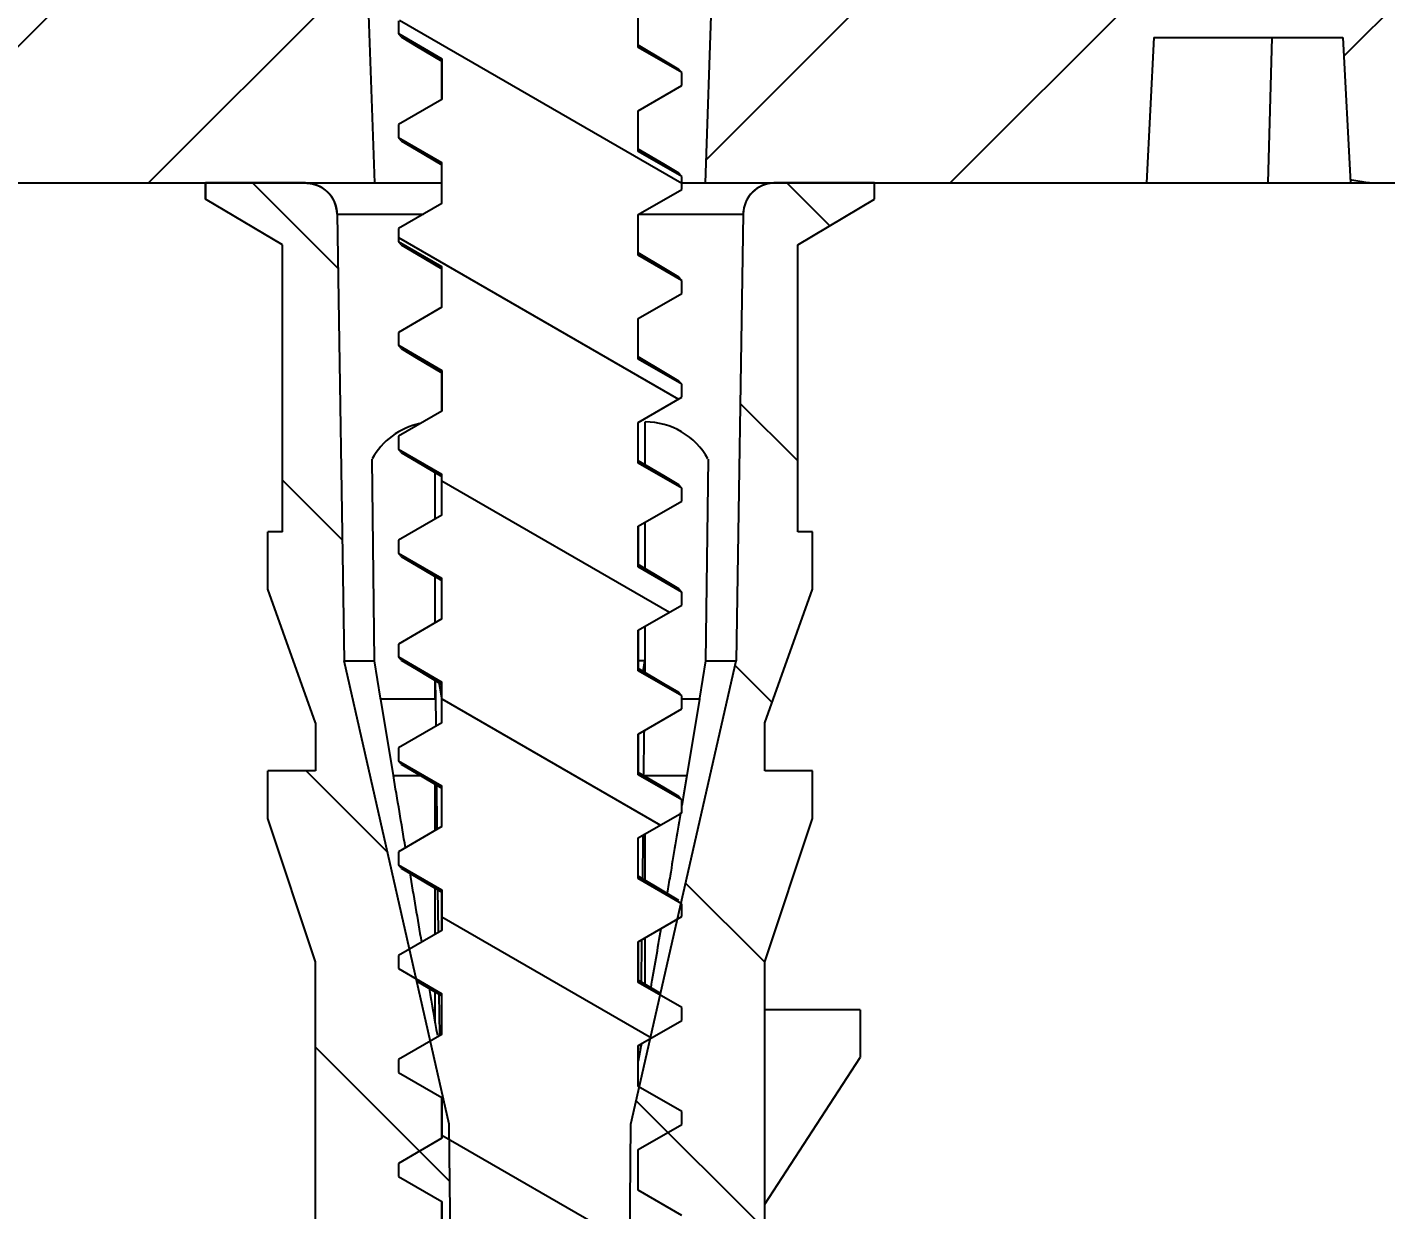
# Model space of a CAD drawing. Header units: millimetres. Extents: x 1603 to 1978, y -231 to 30.
# Drawn here: x 1822.78 to 1837.16, y -129.62 to -117.1 of the extents above; entities that cross this region are included whole.
import ezdxf

# ---------------------------------------------------------------- set-up
doc = ezdxf.new("R2010")
doc.units = ezdxf.units.MM
doc.layers.add('dim', color=3, linetype='Continuous', lineweight=9)
doc.styles.add('ROMAND', font='romand.shx', dxfattribs={"width": 0.8, "bigfont": 'gbcbig.shx'})
doc.dimstyles.new('YanXiu', dxfattribs={"dimtxt": 2.5, "dimasz": 2.2, "dimexe": 1, "dimexo": 0, "dimgap": 0.66, "dimtad": 0, "dimzin": 1, "dimdsep": 46, "dimtxsty": 'ROMAND', "dimblk": 'CLOSEDBLANK', "dimcen": 0, "dimclrd": 3, "dimclre": 3, "dimclrt": 7, "dimazin": 0, "dimtfac": 1, "dimtofl": 0, "dimtmove": 0, "dimatfit": 3, "dimldrblk": 'CLOSEDBLANK', "dimfxl": 1, "dimlwd": 5, "dimlwe": 5, "dimarcsym": 0})

# ---------------------------------------------------------------- blocks, each defined once
blk = doc.blocks.new('_ClosedBlank')
at = {"color": 0, "linetype": 'ByBlock', "lineweight": -2}
for p, q in [((-1, 0.1667), (0, 0)), ((-1, 0.1667), (-1, -0.1667)), ((0, 0), (-1, -0.1667))]:
    blk.add_line(p, q, dxfattribs=at)
blk = doc.blocks.new('*D139')
at = {"layer": 'Defpoints', "color": 0}
for p in [(1817.359, -118.745), (1822.368, -118.745), (1826.894, -144.905)]:
    blk.add_point(p, dxfattribs=at)
at = {"layer": 'dim', "color": 3, "lineweight": 5}
for p, q in [((1822.368, -118.745), (1816.759, -118.745)), ((1817.359, -121.145), (1817.359, -129.283)), ((1817.359, -142.505), (1817.359, -134.368)), ((1826.894, -144.905), (1816.759, -144.905))]:
    blk.add_line(p, q, dxfattribs=at)
at = {"layer": 'dim', "color": 3, "lineweight": 5, "xscale": 2.4, "yscale": 2.4, "zscale": 2.4}
for p, rotation in [((1817.359, -118.745), 90), ((1817.359, -144.905), 270)]:
    blk.add_blockref('_ClosedBlank', p, dxfattribs=dict(at, rotation=rotation))
at = {"layer": 'dim', "color": 7, "insert": (1817.359, -131.825), "char_height": 3, "attachment_point": 5, "rotation": 90, "style": 'ROMAND'}
blk.add_mtext('27', dxfattribs=at)

msp = doc.modelspace()

# ---------------------------------------------------------------- hatches: boundary and pattern name
at = {"linetype": 'Continuous'}
h = msp.add_hatch(dxfattribs=at)
h.set_pattern_fill('DEFAULT__7', color=5, scale=2, angle=45, style=0, pattern_type=0)
h.set_pattern_definition([(45, (1606.8242, -200.2206), (-1.414214, 1.414214), [])])
edge = h.paths.add_edge_path()
edge.add_line((1821.933, -113.745), (1823.209, -113.745))
edge.add_line((1823.209, -113.745), (1823.276, -115.645))
edge.add_line((1823.276, -115.645), (1826.351, -115.645))
edge.add_line((1826.459, -118.745), (1826.351, -115.645))
edge.add_line((1822.368, -118.745), (1826.459, -118.745))
edge.add_spline(control_points=[(1822.368, -118.745), (1821.471, -118.745), (1820.845, -118.103), (1820.869, -117.206)], knot_values=[0, 0, 0, 0, 1, 1, 1, 1], weights=[1, 0.798527, 0.798527, 1], degree=3, periodic=0)
edge.add_line((1820.869, -117.206), (1820.934, -114.719))
edge.add_spline(control_points=[(1820.934, -114.719), (1820.949, -114.146), (1821.36, -113.745), (1821.933, -113.745)], knot_values=[0, 0, 0, 0, 1, 1, 1, 1], weights=[1, 0.810868, 0.810868, 1], degree=3, periodic=0)
edge = h.paths.add_edge_path()
edge.add_line((1833.209, -113.745), (1837.91, -113.745))
edge.add_line((1837.985, -115.895), (1837.91, -113.745))
edge.add_line((1837.985, -115.895), (1839.209, -115.895))
edge.add_line((1839.254, -116.745), (1839.209, -115.895))
edge.add_line((1839.254, -116.745), (1918.209, -116.745))
edge.add_line((1918.209, -118.745), (1918.209, -116.745))
edge.add_line((1908.209, -118.745), (1918.209, -118.745))
edge.add_line((1908.193, -118.445), (1908.209, -118.745))
edge.add_line((1868.225, -118.445), (1908.193, -118.445))
edge.add_line((1868.225, -118.445), (1868.209, -118.745))
edge.add_line((1836.79, -118.745), (1868.209, -118.745))
edge.add_line((1836.709, -117.206), (1836.79, -118.745))
edge.add_line((1834.709, -117.206), (1836.709, -117.206))
edge.add_line((1834.709, -117.206), (1834.629, -118.745))
edge.add_line((1829.959, -118.745), (1834.629, -118.745))
edge.add_line((1829.959, -118.745), (1830.067, -115.645))
edge.add_line((1830.067, -115.645), (1833.143, -115.645))
edge.add_line((1833.209, -113.745), (1833.143, -115.645))
edge = h.paths.add_edge_path()
edge.add_line((1918.209, -118.745), (1918.209, -116.745))
edge.add_line((1918.209, -118.745), (1918.209, -116.745))
edge = h.paths.add_edge_path()
edge.add_line((1939.735, -113.745), (1938.509, -113.745))
edge.add_spline(control_points=[(1939.735, -113.745), (1940.309, -113.745), (1940.72, -114.146), (1940.735, -114.719)], knot_values=[0, 0, 0, 0, 1, 1, 1, 1], weights=[1, 0.810868, 0.810868, 1], degree=3, periodic=0)
edge.add_line((1940.735, -114.719), (1940.8, -117.206))
edge.add_spline(control_points=[(1939.3, -118.745), (1940.197, -118.745), (1940.823, -118.103), (1940.8, -117.206)], knot_values=[0, 0, 0, 0, 1, 1, 1, 1], weights=[1, 0.798527, 0.798527, 1], degree=3, periodic=0)
edge.add_line((1939.3, -118.745), (1934.905, -118.745))
edge.add_line((1934.905, -118.745), (1934.809, -113.245))
edge.add_line((1934.809, -113.245), (1933.996, -113.245))
edge.add_line((1933.996, -113.245), (1933.959, -109.045))
edge.add_line((1935.059, -109.045), (1933.959, -109.045))
edge.add_line((1935.059, -109.045), (1935.117, -107.945))
edge.add_line((1935.959, -107.945), (1935.117, -107.945))
edge.add_line((1936.266, -116.745), (1935.959, -107.945))
edge.add_line((1937.165, -116.745), (1936.266, -116.745))
edge.add_line((1937.165, -116.745), (1937.209, -115.895))
edge.add_line((1938.434, -115.895), (1937.209, -115.895))
edge.add_line((1938.434, -115.895), (1938.509, -113.745))
edge = h.paths.add_edge_path()
edge.add_line((1930.513, -118.745), (1918.209, -118.745))
edge.add_line((1918.209, -118.745), (1918.209, -116.745))
edge.add_line((1929.152, -116.745), (1918.209, -116.745))
edge.add_line((1929.152, -116.745), (1929.459, -107.945))
edge.add_line((1930.302, -107.945), (1929.459, -107.945))
edge.add_line((1930.359, -109.045), (1930.302, -107.945))
edge.add_line((1931.459, -109.045), (1930.359, -109.045))
edge.add_line((1931.423, -113.245), (1931.459, -109.045))
edge.add_line((1931.423, -113.245), (1930.609, -113.245))
edge.add_line((1930.513, -118.745), (1930.609, -113.245))
h = msp.add_hatch(dxfattribs=at)
h.set_pattern_fill('DEFAULT__4', color=5, scale=2, angle=150, style=0, pattern_type=0)
h.set_pattern_definition([(150, (1606.8242, -200.2206), (-1, -1.73205), [])])
edge = h.paths.add_edge_path()
edge.add_line((1831.709, -115.645), (1829.249, -115.645))
edge.add_line((1829.249, -115.645), (1829.249, -116.211))
edge.add_line((1829.709, -116.477), (1829.249, -116.211))
edge.add_line((1829.709, -116.614), (1829.709, -116.477))
edge.add_line((1829.249, -116.88), (1829.709, -116.614))
edge.add_line((1829.249, -117.311), (1829.249, -116.88))
edge.add_line((1829.709, -117.577), (1829.249, -117.311))
edge.add_line((1829.709, -117.714), (1829.709, -117.577))
edge.add_line((1829.249, -117.98), (1829.709, -117.714))
edge.add_line((1829.249, -118.411), (1829.249, -117.98))
edge.add_line((1829.709, -118.677), (1829.249, -118.411))
edge.add_line((1829.709, -118.814), (1829.709, -118.677))
edge.add_line((1829.249, -119.08), (1829.709, -118.814))
edge.add_line((1829.249, -119.511), (1829.249, -119.08))
edge.add_line((1829.709, -119.777), (1829.249, -119.511))
edge.add_line((1829.709, -119.914), (1829.709, -119.777))
edge.add_line((1829.249, -120.18), (1829.709, -119.914))
edge.add_line((1829.249, -120.611), (1829.249, -120.18))
edge.add_line((1829.709, -120.877), (1829.249, -120.611))
edge.add_line((1829.709, -121.014), (1829.709, -120.877))
edge.add_line((1829.249, -121.28), (1829.709, -121.014))
edge.add_line((1829.249, -121.711), (1829.249, -121.28))
edge.add_line((1829.709, -121.977), (1829.249, -121.711))
edge.add_line((1829.709, -122.114), (1829.709, -121.977))
edge.add_line((1829.249, -122.38), (1829.709, -122.114))
edge.add_line((1829.249, -122.811), (1829.249, -122.38))
edge.add_line((1829.709, -123.077), (1829.249, -122.811))
edge.add_line((1829.709, -123.214), (1829.709, -123.077))
edge.add_line((1829.249, -123.48), (1829.709, -123.214))
edge.add_line((1829.249, -123.911), (1829.249, -123.48))
edge.add_line((1829.709, -124.177), (1829.249, -123.911))
edge.add_line((1829.709, -124.314), (1829.709, -124.177))
edge.add_line((1829.249, -124.58), (1829.709, -124.314))
edge.add_line((1829.249, -125.011), (1829.249, -124.58))
edge.add_line((1829.709, -125.277), (1829.249, -125.011))
edge.add_line((1829.709, -125.414), (1829.709, -125.277))
edge.add_line((1829.249, -125.68), (1829.709, -125.414))
edge.add_line((1829.249, -126.111), (1829.249, -125.68))
edge.add_line((1829.709, -126.377), (1829.249, -126.111))
edge.add_line((1829.709, -126.514), (1829.709, -126.377))
edge.add_line((1829.249, -126.78), (1829.709, -126.514))
edge.add_line((1829.249, -127.211), (1829.249, -126.78))
edge.add_line((1829.709, -127.477), (1829.249, -127.211))
edge.add_line((1829.709, -127.614), (1829.709, -127.477))
edge.add_line((1829.249, -127.88), (1829.709, -127.614))
edge.add_line((1829.249, -128.311), (1829.249, -127.88))
edge.add_line((1829.709, -128.577), (1829.249, -128.311))
edge.add_line((1829.709, -128.714), (1829.709, -128.577))
edge.add_line((1829.249, -128.98), (1829.709, -128.714))
edge.add_line((1829.249, -129.411), (1829.249, -128.98))
edge.add_line((1829.709, -129.677), (1829.249, -129.411))
edge.add_line((1829.709, -129.814), (1829.709, -129.677))
edge.add_line((1829.249, -130.08), (1829.709, -129.814))
edge.add_line((1829.249, -130.511), (1829.249, -130.08))
edge.add_line((1829.709, -130.777), (1829.249, -130.511))
edge.add_line((1829.709, -130.914), (1829.709, -130.777))
edge.add_line((1829.249, -131.18), (1829.709, -130.914))
edge.add_line((1829.249, -131.611), (1829.249, -131.18))
edge.add_line((1829.709, -131.877), (1829.249, -131.611))
edge.add_line((1829.709, -132.014), (1829.709, -131.877))
edge.add_line((1829.249, -132.28), (1829.709, -132.014))
edge.add_line((1829.249, -132.711), (1829.249, -132.28))
edge.add_line((1829.709, -132.977), (1829.249, -132.711))
edge.add_line((1829.709, -133.114), (1829.709, -132.977))
edge.add_line((1829.249, -133.38), (1829.709, -133.114))
edge.add_line((1829.249, -133.811), (1829.249, -133.38))
edge.add_line((1829.709, -134.077), (1829.249, -133.811))
edge.add_line((1829.709, -134.214), (1829.709, -134.077))
edge.add_line((1829.249, -134.48), (1829.709, -134.214))
edge.add_line((1829.249, -134.911), (1829.249, -134.48))
edge.add_line((1829.709, -135.177), (1829.249, -134.911))
edge.add_line((1829.709, -135.314), (1829.709, -135.177))
edge.add_line((1829.249, -135.58), (1829.709, -135.314))
edge.add_line((1829.249, -136.011), (1829.249, -135.58))
edge.add_line((1829.709, -136.277), (1829.249, -136.011))
edge.add_line((1829.709, -136.414), (1829.709, -136.277))
edge.add_line((1829.249, -136.68), (1829.709, -136.414))
edge.add_line((1829.249, -137.111), (1829.249, -136.68))
edge.add_line((1829.709, -137.377), (1829.249, -137.111))
edge.add_line((1829.709, -137.514), (1829.709, -137.377))
edge.add_line((1829.249, -137.78), (1829.709, -137.514))
edge.add_line((1829.249, -137.78), (1829.249, -137.836))
edge.add_spline(control_points=[(1829.249, -137.836), (1829.249, -138.011), (1829.219, -138.183), (1829.159, -138.348)], knot_values=[0, 0, 0, 0, 1, 1, 1, 1], weights=[1, 0.989926, 0.989926, 1], degree=3, periodic=0)
edge.add_line((1829.382, -138.477), (1829.159, -138.348))
edge.add_line((1829.382, -138.614), (1829.382, -138.477))
edge.add_line((1828.946, -138.866), (1829.382, -138.614))
edge.add_line((1828.694, -139.475), (1828.946, -138.866))
edge.add_line((1828.509, -139.922), (1828.694, -139.475))
edge.add_line((1828.209, -140.645), (1828.509, -139.922))
edge.add_line((1828.209, -140.645), (1827.691, -139.394))
edge.add_line((1827.293, -139.164), (1827.691, -139.394))
edge.add_line((1827.293, -139.027), (1827.293, -139.164))
edge.add_line((1827.491, -138.912), (1827.293, -139.027))
edge.add_line((1827.283, -138.41), (1827.491, -138.912))
edge.add_spline(control_points=[(1827.254, -138.332), (1827.263, -138.358), (1827.273, -138.384), (1827.283, -138.41)], knot_values=[0, 0, 0, 0, 1, 1, 1, 1], weights=[1, 0.999742, 0.999742, 1], degree=3, periodic=0)
edge.add_line((1826.789, -138.064), (1827.254, -138.332))
edge.add_line((1826.789, -137.927), (1826.789, -138.064))
edge.add_line((1827.169, -137.707), (1826.789, -137.927))
edge.add_line((1827.169, -137.707), (1827.169, -137.23))
edge.add_line((1826.709, -136.964), (1827.169, -137.23))
edge.add_line((1826.709, -136.827), (1826.709, -136.964))
edge.add_line((1827.169, -136.561), (1826.709, -136.827))
edge.add_line((1827.169, -136.561), (1827.169, -136.13))
edge.add_line((1826.709, -135.864), (1827.169, -136.13))
edge.add_line((1826.709, -135.727), (1826.709, -135.864))
edge.add_line((1827.169, -135.461), (1826.709, -135.727))
edge.add_line((1827.169, -135.461), (1827.169, -135.03))
edge.add_line((1826.709, -134.764), (1827.169, -135.03))
edge.add_line((1826.709, -134.627), (1826.709, -134.764))
edge.add_line((1827.169, -134.361), (1826.709, -134.627))
edge.add_line((1827.169, -134.361), (1827.169, -133.93))
edge.add_line((1826.709, -133.664), (1827.169, -133.93))
edge.add_line((1826.709, -133.527), (1826.709, -133.664))
edge.add_line((1827.169, -133.261), (1826.709, -133.527))
edge.add_line((1827.169, -133.261), (1827.169, -132.83))
edge.add_line((1826.709, -132.564), (1827.169, -132.83))
edge.add_line((1826.709, -132.427), (1826.709, -132.564))
edge.add_line((1827.169, -132.161), (1826.709, -132.427))
edge.add_line((1827.169, -132.161), (1827.169, -131.73))
edge.add_line((1826.709, -131.464), (1827.169, -131.73))
edge.add_line((1826.709, -131.327), (1826.709, -131.464))
edge.add_line((1827.169, -131.061), (1826.709, -131.327))
edge.add_line((1827.169, -131.061), (1827.169, -130.63))
edge.add_line((1826.709, -130.364), (1827.169, -130.63))
edge.add_line((1826.709, -130.227), (1826.709, -130.364))
edge.add_line((1827.169, -129.961), (1826.709, -130.227))
edge.add_line((1827.169, -129.961), (1827.169, -129.53))
edge.add_line((1826.709, -129.264), (1827.169, -129.53))
edge.add_line((1826.709, -129.127), (1826.709, -129.264))
edge.add_line((1827.169, -128.861), (1826.709, -129.127))
edge.add_line((1827.169, -128.861), (1827.169, -128.43))
edge.add_line((1826.709, -128.164), (1827.169, -128.43))
edge.add_line((1826.709, -128.027), (1826.709, -128.164))
edge.add_line((1827.169, -127.761), (1826.709, -128.027))
edge.add_line((1827.169, -127.761), (1827.169, -127.33))
edge.add_line((1826.709, -127.064), (1827.169, -127.33))
edge.add_line((1826.709, -126.927), (1826.709, -127.064))
edge.add_line((1827.169, -126.661), (1826.709, -126.927))
edge.add_line((1827.169, -126.661), (1827.169, -126.23))
edge.add_line((1826.709, -125.964), (1827.169, -126.23))
edge.add_line((1826.709, -125.827), (1826.709, -125.964))
edge.add_line((1827.169, -125.561), (1826.709, -125.827))
edge.add_line((1827.169, -125.561), (1827.169, -125.13))
edge.add_line((1826.709, -124.864), (1827.169, -125.13))
edge.add_line((1826.709, -124.727), (1826.709, -124.864))
edge.add_line((1827.169, -124.461), (1826.709, -124.727))
edge.add_line((1827.169, -124.461), (1827.169, -124.03))
edge.add_line((1826.709, -123.764), (1827.169, -124.03))
edge.add_line((1826.709, -123.627), (1826.709, -123.764))
edge.add_line((1827.169, -123.361), (1826.709, -123.627))
edge.add_line((1827.169, -123.361), (1827.169, -122.93))
edge.add_line((1826.709, -122.664), (1827.169, -122.93))
edge.add_line((1826.709, -122.527), (1826.709, -122.664))
edge.add_line((1827.169, -122.261), (1826.709, -122.527))
edge.add_line((1827.169, -122.261), (1827.169, -121.83))
edge.add_line((1826.709, -121.564), (1827.169, -121.83))
edge.add_line((1826.709, -121.427), (1826.709, -121.564))
edge.add_line((1827.169, -121.161), (1826.709, -121.427))
edge.add_line((1827.169, -121.161), (1827.169, -120.73))
edge.add_line((1826.709, -120.464), (1827.169, -120.73))
edge.add_line((1826.709, -120.327), (1826.709, -120.464))
edge.add_line((1827.169, -120.061), (1826.709, -120.327))
edge.add_line((1827.169, -120.061), (1827.169, -119.63))
edge.add_line((1826.709, -119.364), (1827.169, -119.63))
edge.add_line((1826.709, -119.227), (1826.709, -119.364))
edge.add_line((1827.169, -118.961), (1826.709, -119.227))
edge.add_line((1827.169, -118.961), (1827.169, -118.53))
edge.add_line((1826.709, -118.264), (1827.169, -118.53))
edge.add_line((1826.709, -118.127), (1826.709, -118.264))
edge.add_line((1827.169, -117.861), (1826.709, -118.127))
edge.add_line((1827.169, -117.861), (1827.169, -117.43))
edge.add_line((1826.709, -117.164), (1827.169, -117.43))
edge.add_line((1826.709, -117.027), (1826.709, -117.164))
edge.add_line((1827.169, -116.761), (1826.709, -117.027))
edge.add_line((1827.169, -116.761), (1827.169, -116.33))
edge.add_line((1826.709, -116.064), (1827.169, -116.33))
edge.add_line((1826.709, -115.927), (1826.709, -116.064))
edge.add_line((1827.169, -115.661), (1826.709, -115.927))
edge.add_line((1827.169, -115.645), (1827.169, -115.661))
edge.add_line((1827.169, -115.645), (1824.709, -115.645))
edge.add_line((1824.709, -115.645), (1824.709, -115.345))
edge.add_line((1825.509, -115.345), (1824.709, -115.345))
edge.add_spline(control_points=[(1825.509, -115.345), (1825.484, -114.675), (1825.837, -114.104), (1826.449, -113.827)], knot_values=[0, 0, 0, 0, 1, 1, 1, 1], weights=[1, 0.886633, 0.886633, 1], degree=3, periodic=0)
edge.add_line((1827.459, -115.144), (1826.449, -113.827))
edge.add_line((1827.459, -115.144), (1828.209, -115.345))
edge.add_line((1828.959, -115.144), (1828.209, -115.345))
edge.add_line((1828.959, -115.144), (1829.97, -113.827))
edge.add_spline(control_points=[(1830.909, -115.345), (1830.934, -114.675), (1830.581, -114.104), (1829.97, -113.827)], knot_values=[0, 0, 0, 0, 1, 1, 1, 1], weights=[1, 0.886633, 0.886633, 1], degree=3, periodic=0)
edge.add_line((1831.709, -115.345), (1830.909, -115.345))
edge.add_line((1831.709, -115.645), (1831.709, -115.345))
h = msp.add_hatch(dxfattribs=at)
h.set_pattern_fill('A', color=5, scale=2, angle=135, style=0, pattern_type=0)
h.set_pattern_definition([(135, (1606.8242, -200.2206), (-1.414214, -1.414214), [])])
edge = h.paths.add_edge_path()
edge.add_line((1829.019, -143.893), (1829.171, -128.713))
edge.add_line((1829.171, -128.713), (1830.284, -123.805))
edge.add_line((1830.36, -119.074), (1830.284, -123.805))
edge.add_spline(control_points=[(1830.694, -118.745), (1830.5, -118.745), (1830.363, -118.881), (1830.36, -119.074)], knot_values=[0, 0, 0, 0, 1, 1, 1, 1], weights=[1, 0.808503, 0.808503, 1], degree=3, periodic=0)
edge.add_line((1831.751, -118.745), (1830.694, -118.745))
edge.add_line((1831.751, -118.917), (1831.751, -118.745))
edge.add_line((1830.937, -119.4), (1831.751, -118.917))
edge.add_line((1830.937, -122.439), (1830.937, -119.4))
edge.add_line((1831.093, -122.439), (1830.937, -122.439))
edge.add_line((1831.093, -123.046), (1831.093, -122.439))
edge.add_line((1830.587, -124.463), (1831.093, -123.046))
edge.add_line((1830.587, -124.969), (1830.587, -124.463))
edge.add_line((1831.093, -124.969), (1830.587, -124.969))
edge.add_line((1831.093, -125.475), (1831.093, -124.969))
edge.add_line((1830.587, -126.993), (1831.093, -125.475))
edge.add_line((1830.587, -127.499), (1830.587, -126.993))
edge.add_line((1830.587, -129.56), (1830.587, -127.499))
edge.add_line((1830.587, -130.029), (1830.587, -129.56))
edge.add_line((1831.093, -130.029), (1830.587, -130.029))
edge.add_line((1831.093, -130.535), (1831.093, -130.029))
edge.add_line((1830.587, -132.053), (1831.093, -130.535))
edge.add_line((1830.587, -132.559), (1830.587, -132.053))
edge.add_line((1831.093, -132.559), (1830.587, -132.559))
edge.add_line((1831.093, -133.065), (1831.093, -132.559))
edge.add_line((1830.587, -134.583), (1831.093, -133.065))
edge.add_line((1830.587, -134.583), (1830.587, -137.619))
edge.add_line((1831.093, -137.619), (1830.587, -137.619))
edge.add_line((1831.093, -138.125), (1831.093, -137.619))
edge.add_line((1830.587, -139.643), (1831.093, -138.125))
edge.add_line((1830.587, -139.997), (1830.587, -139.643))
edge.add_line((1830.933, -140.123), (1830.587, -139.997))
edge.add_line((1830.933, -140.123), (1830.689, -141.161))
edge.add_line((1830.689, -141.161), (1830.689, -142.477))
edge.add_line((1830.689, -142.477), (1830.284, -143.893))
edge.add_line((1830.284, -143.893), (1829.525, -143.893))
edge.add_line((1829.525, -143.893), (1829.525, -144.905))
edge.add_line((1829.019, -144.905), (1829.525, -144.905))
edge.add_line((1829.019, -143.893), (1829.019, -144.905))
edge = h.paths.add_edge_path()
edge.add_line((1827.4, -143.893), (1827.248, -128.713))
edge.add_line((1827.4, -143.893), (1827.4, -144.905))
edge.add_line((1826.894, -144.905), (1827.4, -144.905))
edge.add_line((1826.894, -143.893), (1826.894, -144.905))
edge.add_line((1826.894, -143.893), (1826.135, -143.893))
edge.add_line((1825.73, -142.477), (1826.135, -143.893))
edge.add_line((1825.73, -141.161), (1825.73, -142.477))
edge.add_line((1825.486, -140.123), (1825.73, -141.161))
edge.add_line((1825.831, -139.997), (1825.486, -140.123))
edge.add_line((1825.831, -139.643), (1825.831, -139.997))
edge.add_line((1825.831, -139.643), (1825.325, -138.125))
edge.add_line((1825.325, -138.125), (1825.325, -137.619))
edge.add_line((1825.831, -137.619), (1825.325, -137.619))
edge.add_line((1825.831, -137.132), (1825.831, -137.619))
edge.add_line((1825.831, -135.089), (1825.831, -137.132))
edge.add_line((1825.831, -134.583), (1825.831, -135.089))
edge.add_line((1825.831, -134.583), (1825.325, -133.065))
edge.add_line((1825.325, -133.065), (1825.325, -132.559))
edge.add_line((1825.831, -132.559), (1825.325, -132.559))
edge.add_line((1825.831, -132.053), (1825.831, -132.559))
edge.add_line((1825.831, -132.053), (1825.325, -130.535))
edge.add_line((1825.325, -130.535), (1825.325, -130.029))
edge.add_line((1825.831, -130.029), (1825.325, -130.029))
edge.add_line((1825.831, -130.029), (1825.831, -126.993))
edge.add_line((1825.831, -126.993), (1825.325, -125.475))
edge.add_line((1825.325, -125.475), (1825.325, -124.969))
edge.add_line((1825.831, -124.969), (1825.325, -124.969))
edge.add_line((1825.831, -124.463), (1825.831, -124.969))
edge.add_line((1825.831, -124.463), (1825.325, -123.046))
edge.add_line((1825.325, -123.046), (1825.325, -122.439))
edge.add_line((1825.482, -122.439), (1825.325, -122.439))
edge.add_line((1825.482, -122.439), (1825.482, -119.4))
edge.add_line((1825.482, -119.4), (1824.667, -118.917))
edge.add_line((1824.667, -118.917), (1824.667, -118.745))
edge.add_line((1825.725, -118.745), (1824.667, -118.745))
edge.add_spline(control_points=[(1825.725, -118.745), (1825.918, -118.745), (1826.056, -118.881), (1826.059, -119.074)], knot_values=[0, 0, 0, 0, 1, 1, 1, 1], weights=[1, 0.808503, 0.808503, 1], degree=3, periodic=0)
edge.add_line((1826.059, -119.074), (1826.135, -123.805))
edge.add_line((1827.248, -128.713), (1826.135, -123.805))

# ---------------------------------------------------------------- linework, layer by layer
at = {"color": 7, "linetype": 'Continuous'}
for p, q in [((1826.459, -118.745), (1826.351, -115.645)), ((1826.459, -118.745), (1826.351, -115.645)), ((1829.959, -118.745), (1830.067, -115.645)), ((1829.959, -118.745), (1830.067, -115.645)), ((1829.249, -117.311), (1829.249, -116.88)), ((1829.249, -117.311), (1829.249, -116.88)), ((1826.709, -117.027), (1826.709, -117.164)), ((1826.709, -117.027), (1826.709, -117.164)), ((1826.709, -117.164), (1827.169, -117.43)), ((1826.739, -117.199), (1826.709, -117.164)), ((1826.709, -117.164), (1827.169, -117.43)), ((1826.739, -117.199), (1826.902, -117.295)), ((1834.709, -117.206), (1834.629, -118.745)), ((1834.709, -117.206), (1834.629, -118.745)), ((1834.709, -117.206), (1836.709, -117.206)), ((1834.709, -117.206), (1836.709, -117.206)), ((1835.919, -118.745), (1835.959, -117.206)), ((1836.709, -117.206), (1836.79, -118.745)), ((1836.709, -117.206), (1836.79, -118.745)), ((1826.902, -117.295), (1827.169, -117.454)), ((1829.52, -117.447), (1829.249, -117.286)), ((1829.709, -117.577), (1829.249, -117.311)), ((1829.709, -117.577), (1829.249, -117.311)), ((1827.169, -117.43), (1827.169, -117.861)), ((1827.169, -117.861), (1827.169, -117.43)), ((1829.679, -117.542), (1829.52, -117.447)), ((1829.709, -117.577), (1829.679, -117.542)), ((1829.709, -117.714), (1829.709, -117.577)), ((1829.709, -117.714), (1829.709, -117.577)), ((1829.249, -117.98), (1829.709, -117.714)), ((1829.249, -117.98), (1829.709, -117.714)), ((1827.169, -117.861), (1826.709, -118.127)), ((1827.169, -117.861), (1826.709, -118.127)), ((1829.249, -118.411), (1829.249, -117.98)), ((1829.249, -118.411), (1829.249, -117.98)), ((1826.709, -118.127), (1826.709, -118.264)), ((1826.709, -118.127), (1826.709, -118.264)), ((1826.709, -118.264), (1827.169, -118.53)), ((1826.739, -118.299), (1826.709, -118.264)), ((1826.709, -118.264), (1827.169, -118.53)), ((1826.739, -118.299), (1826.902, -118.395)), ((1829.52, -118.547), (1829.249, -118.386)), ((1826.902, -118.395), (1827.169, -118.554)), ((1827.169, -118.961), (1827.169, -118.53)), ((1827.169, -118.961), (1827.169, -118.53)), ((1829.709, -118.677), (1829.249, -118.411)), ((1829.709, -118.677), (1829.249, -118.411)), ((1829.679, -118.642), (1829.52, -118.547)), ((1829.709, -118.677), (1829.679, -118.642)), ((1829.709, -118.814), (1829.709, -118.677)), ((1829.709, -118.814), (1829.709, -118.677)), ((1822.368, -118.745), (1827.169, -118.745)), ((1822.368, -118.745), (1826.459, -118.745)), ((1824.667, -118.745), (1824.667, -118.917)), ((1825.725, -118.745), (1824.667, -118.745)), ((1824.667, -118.917), (1824.667, -118.745)), ((1829.249, -119.08), (1829.709, -118.814)), ((1829.249, -119.08), (1829.709, -118.814)), ((1829.709, -118.745), (1939.3, -118.745)), ((1829.959, -118.745), (1834.629, -118.745)), ((1831.751, -118.745), (1830.694, -118.745)), ((1831.751, -118.917), (1831.751, -118.745)), ((1831.751, -118.917), (1831.751, -118.745)), ((1836.79, -118.745), (1868.209, -118.745)), ((1825.482, -119.4), (1824.667, -118.917)), ((1825.482, -119.4), (1824.667, -118.917)), ((1827.169, -118.961), (1826.709, -119.227)), ((1827.169, -118.961), (1826.709, -119.227)), ((1830.937, -119.4), (1831.751, -118.917)), ((1830.937, -119.4), (1831.751, -118.917)), ((1826.059, -119.074), (1826.974, -119.074)), ((1826.059, -119.074), (1826.135, -123.805)), ((1826.059, -119.074), (1826.135, -123.805)), ((1829.249, -119.511), (1829.249, -119.08)), ((1829.249, -119.511), (1829.249, -119.08)), ((1829.259, -119.074), (1830.36, -119.074)), ((1830.36, -119.074), (1830.284, -123.805)), ((1830.36, -119.074), (1830.284, -123.805)), ((1826.709, -119.227), (1826.709, -119.364)), ((1826.709, -119.227), (1826.709, -119.364)), ((1826.709, -119.364), (1827.169, -119.63)), ((1826.739, -119.399), (1826.709, -119.364)), ((1826.709, -119.364), (1827.169, -119.63)), ((1825.482, -122.439), (1825.482, -119.4)), ((1825.482, -122.439), (1825.482, -119.4)), ((1826.739, -119.399), (1826.902, -119.495)), ((1826.902, -119.495), (1827.169, -119.654)), ((1829.52, -119.647), (1829.249, -119.486)), ((1829.709, -119.777), (1829.249, -119.511)), ((1829.709, -119.777), (1829.249, -119.511)), ((1830.937, -122.439), (1830.937, -119.4)), ((1830.937, -122.439), (1830.937, -119.4)), ((1827.169, -120.061), (1827.169, -119.63)), ((1827.169, -120.061), (1827.169, -119.63)), ((1829.679, -119.742), (1829.52, -119.647)), ((1829.709, -119.777), (1829.679, -119.742)), ((1829.709, -119.914), (1829.709, -119.777)), ((1829.709, -119.914), (1829.709, -119.777)), ((1829.249, -120.18), (1829.709, -119.914)), ((1829.249, -120.18), (1829.709, -119.914)), ((1827.169, -120.061), (1826.709, -120.327)), ((1827.169, -120.061), (1826.709, -120.327)), ((1829.249, -120.611), (1829.249, -120.18)), ((1829.249, -120.611), (1829.249, -120.18)), ((1826.709, -120.327), (1826.709, -120.464)), ((1826.709, -120.327), (1826.709, -120.464)), ((1826.709, -120.464), (1827.169, -120.73)), ((1826.739, -120.499), (1826.709, -120.464)), ((1826.709, -120.464), (1827.169, -120.73)), ((1826.739, -120.499), (1826.902, -120.595)), ((1826.902, -120.595), (1827.169, -120.754)), ((1829.52, -120.747), (1829.249, -120.586)), ((1829.709, -120.877), (1829.249, -120.611)), ((1829.709, -120.877), (1829.249, -120.611)), ((1827.169, -120.73), (1827.169, -121.161)), ((1827.169, -121.161), (1827.169, -120.73)), ((1829.679, -120.842), (1829.52, -120.747)), ((1829.709, -120.877), (1829.679, -120.842)), ((1829.709, -121.014), (1829.709, -120.877)), ((1829.709, -121.014), (1829.709, -120.877)), ((1829.249, -121.28), (1829.709, -121.014)), ((1829.249, -121.28), (1829.709, -121.014)), ((1827.169, -121.161), (1826.709, -121.427)), ((1827.169, -121.161), (1826.709, -121.427)), ((1829.249, -121.711), (1829.249, -121.28)), ((1829.249, -121.711), (1829.249, -121.28)), ((1829.322, -121.73), (1829.322, -121.275)), ((1826.709, -121.427), (1826.709, -121.564)), ((1826.709, -121.427), (1826.709, -121.564)), ((1826.456, -123.805), (1826.431, -121.668)), ((1826.709, -121.564), (1827.169, -121.83)), ((1826.739, -121.599), (1826.709, -121.564)), ((1826.709, -121.564), (1827.169, -121.83)), ((1826.739, -121.599), (1826.902, -121.695)), ((1826.902, -121.695), (1827.169, -121.854)), ((1829.52, -121.847), (1829.249, -121.686)), ((1829.987, -121.668), (1829.962, -123.805)), ((1827.096, -121.811), (1827.096, -122.303)), ((1827.169, -122.261), (1827.169, -121.83)), ((1827.169, -122.261), (1827.169, -121.83)), ((1829.709, -121.977), (1829.249, -121.711)), ((1829.709, -121.977), (1829.249, -121.711)), ((1829.679, -121.942), (1829.52, -121.847)), ((1829.709, -121.977), (1829.679, -121.942)), ((1829.709, -122.114), (1829.709, -121.977)), ((1829.709, -122.114), (1829.709, -121.977)), ((1829.249, -122.38), (1829.709, -122.114)), ((1829.249, -122.38), (1829.709, -122.114)), ((1827.169, -122.261), (1826.709, -122.527)), ((1827.169, -122.261), (1826.709, -122.527)), ((1829.249, -122.38), (1829.249, -122.811)), ((1829.249, -122.811), (1829.249, -122.38)), ((1829.322, -122.83), (1829.322, -122.337)), ((1825.482, -122.439), (1825.325, -122.439)), ((1825.325, -123.046), (1825.325, -122.439)), ((1825.482, -122.439), (1825.325, -122.439)), ((1825.325, -123.046), (1825.325, -122.439)), ((1826.709, -122.527), (1826.709, -122.664)), ((1826.709, -122.527), (1826.709, -122.664)), ((1831.093, -122.439), (1830.937, -122.439)), ((1831.093, -122.439), (1830.937, -122.439)), ((1831.093, -123.046), (1831.093, -122.439)), ((1831.093, -123.046), (1831.093, -122.439)), ((1826.709, -122.664), (1827.169, -122.93)), ((1826.739, -122.699), (1826.709, -122.664)), ((1826.709, -122.664), (1827.169, -122.93)), ((1826.739, -122.699), (1826.902, -122.795)), ((1826.902, -122.795), (1827.169, -122.954)), ((1829.52, -122.947), (1829.249, -122.786)), ((1829.709, -123.077), (1829.249, -122.811)), ((1829.709, -123.077), (1829.249, -122.811)), ((1827.096, -122.911), (1827.096, -123.403)), ((1827.169, -123.361), (1827.169, -122.93)), ((1827.169, -123.361), (1827.169, -122.93)), ((1829.679, -123.042), (1829.52, -122.947)), ((1825.831, -124.463), (1825.325, -123.046)), ((1825.831, -124.463), (1825.325, -123.046)), ((1829.709, -123.077), (1829.679, -123.042)), ((1829.709, -123.214), (1829.709, -123.077)), ((1829.709, -123.214), (1829.709, -123.077)), ((1830.587, -124.463), (1831.093, -123.046)), ((1830.587, -124.463), (1831.093, -123.046)), ((1829.249, -123.48), (1829.709, -123.214)), ((1829.249, -123.48), (1829.709, -123.214)), ((1827.169, -123.361), (1826.709, -123.627)), ((1827.169, -123.361), (1826.709, -123.627)), ((1829.249, -123.48), (1829.249, -123.911)), ((1829.249, -123.911), (1829.249, -123.48)), ((1829.322, -123.93), (1829.322, -123.437)), ((1826.709, -123.627), (1826.709, -123.764)), ((1826.709, -123.627), (1826.709, -123.764)), ((1826.135, -123.805), (1826.456, -123.805)), ((1827.248, -128.713), (1826.135, -123.805)), ((1827.248, -128.713), (1826.135, -123.805)), ((1826.521, -124.2), (1826.456, -123.805)), ((1826.709, -123.764), (1827.169, -124.03)), ((1826.739, -123.799), (1826.709, -123.764)), ((1826.709, -123.764), (1827.169, -124.03)), ((1826.739, -123.799), (1826.902, -123.895)), ((1829.171, -128.713), (1830.284, -123.805)), ((1829.171, -128.713), (1830.284, -123.805)), ((1829.318, -123.805), (1829.249, -123.805)), ((1829.3, -123.917), (1829.318, -123.805)), ((1829.318, -123.805), (1829.317, -123.927)), ((1829.962, -123.805), (1829.897, -124.2)), ((1829.962, -123.805), (1830.284, -123.805)), ((1826.902, -123.895), (1827.169, -124.054)), ((1829.52, -124.047), (1829.249, -123.886)), ((1829.709, -124.177), (1829.249, -123.911)), ((1829.709, -124.177), (1829.249, -123.911)), ((1827.096, -124.011), (1827.096, -124.21)), ((1827.105, -124.21), (1827.102, -124.014)), ((1827.138, -124.035), (1827.147, -124.09)), ((1827.147, -124.09), (1827.165, -124.199)), ((1827.169, -124.461), (1827.169, -124.03)), ((1827.169, -124.461), (1827.169, -124.03)), ((1829.679, -124.142), (1829.52, -124.047)), ((1829.709, -124.177), (1829.679, -124.142)), ((1826.523, -124.21), (1826.521, -124.2)), ((1826.656, -125.02), (1826.523, -124.21)), ((1827.096, -124.21), (1826.523, -124.21)), ((1827.108, -124.462), (1827.105, -124.21)), ((1827.165, -124.199), (1827.169, -124.224)), ((1829.709, -124.314), (1829.709, -124.177)), ((1829.709, -124.314), (1829.709, -124.177)), ((1829.896, -124.21), (1829.709, -124.21)), ((1829.896, -124.21), (1829.762, -125.02)), ((1829.897, -124.2), (1829.896, -124.21)), ((1829.249, -124.58), (1829.709, -124.314)), ((1829.249, -124.58), (1829.709, -124.314)), ((1825.831, -124.463), (1825.831, -124.969)), ((1825.831, -124.463), (1825.831, -124.969)), ((1827.169, -124.461), (1826.709, -124.727)), ((1827.169, -124.461), (1826.709, -124.727)), ((1827.108, -124.496), (1827.108, -124.462)), ((1829.31, -124.545), (1829.309, -124.58)), ((1830.587, -124.969), (1830.587, -124.463)), ((1830.587, -124.969), (1830.587, -124.463)), ((1829.249, -124.58), (1829.249, -125.011)), ((1829.249, -125.011), (1829.249, -124.58)), ((1829.309, -124.58), (1829.304, -125.019)), ((1826.709, -124.727), (1826.709, -124.864)), ((1826.709, -124.727), (1826.709, -124.864)), ((1825.831, -124.969), (1825.325, -124.969)), ((1825.325, -125.475), (1825.325, -124.969)), ((1825.831, -124.969), (1825.325, -124.969)), ((1825.325, -125.475), (1825.325, -124.969)), ((1826.709, -124.864), (1827.169, -125.13)), ((1826.739, -124.899), (1826.709, -124.864)), ((1826.709, -124.864), (1827.169, -125.13)), ((1826.739, -124.899), (1826.902, -124.995)), ((1826.902, -124.995), (1827.169, -125.154)), ((1829.52, -125.147), (1829.249, -124.986)), ((1831.093, -124.969), (1830.587, -124.969)), ((1831.093, -124.969), (1830.587, -124.969)), ((1831.093, -125.475), (1831.093, -124.969)), ((1831.093, -125.475), (1831.093, -124.969)), ((1826.657, -125.02), (1826.943, -125.02)), ((1827.096, -125.111), (1827.096, -125.603)), ((1827.12, -125.562), (1827.115, -125.122)), ((1827.169, -125.561), (1827.169, -125.13)), ((1827.169, -125.561), (1827.169, -125.13)), ((1829.709, -125.277), (1829.249, -125.011)), ((1829.709, -125.277), (1829.249, -125.011)), ((1829.322, -125.02), (1829.762, -125.02)), ((1829.322, -125.03), (1829.322, -125.02)), ((1829.679, -125.242), (1829.52, -125.147)), ((1829.762, -125.02), (1829.724, -125.249)), ((1829.709, -125.277), (1829.679, -125.242)), ((1829.709, -125.414), (1829.709, -125.277)), ((1829.709, -125.414), (1829.709, -125.277)), ((1829.719, -125.278), (1829.709, -125.336)), ((1829.724, -125.249), (1829.719, -125.278)), ((1829.249, -125.68), (1829.709, -125.414)), ((1829.249, -125.68), (1829.709, -125.414)), ((1829.697, -125.412), (1829.695, -125.422)), ((1825.831, -126.993), (1825.325, -125.475)), ((1825.831, -126.993), (1825.325, -125.475)), ((1827.169, -125.561), (1826.709, -125.827)), ((1827.169, -125.561), (1826.709, -125.827)), ((1827.121, -125.589), (1827.12, -125.562)), ((1830.587, -126.993), (1831.093, -125.475)), ((1830.587, -126.993), (1831.093, -125.475)), ((1829.249, -126.111), (1829.249, -125.68)), ((1829.249, -126.111), (1829.249, -125.68)), ((1829.297, -125.68), (1829.292, -126.112)), ((1829.297, -125.652), (1829.297, -125.68)), ((1829.322, -126.13), (1829.322, -125.637)), ((1826.709, -125.827), (1826.709, -125.964)), ((1826.709, -125.827), (1826.709, -125.964)), ((1826.709, -125.964), (1827.169, -126.23)), ((1826.739, -125.999), (1826.709, -125.964)), ((1826.709, -125.964), (1827.169, -126.23)), ((1826.739, -125.999), (1826.902, -126.095)), ((1826.902, -126.095), (1827.169, -126.254)), ((1829.52, -126.247), (1829.249, -126.086)), ((1829.709, -126.377), (1829.249, -126.111)), ((1829.709, -126.377), (1829.249, -126.111)), ((1827.096, -126.211), (1827.096, -126.703)), ((1827.133, -126.661), (1827.128, -126.23)), ((1827.169, -126.23), (1827.169, -126.661)), ((1827.169, -126.661), (1827.169, -126.23)), ((1829.679, -126.342), (1829.52, -126.247)), ((1829.709, -126.514), (1829.709, -126.377)), ((1829.709, -126.514), (1829.709, -126.377)), ((1829.249, -126.78), (1829.709, -126.514)), ((1829.249, -126.78), (1829.709, -126.514)), ((1827.169, -126.661), (1826.709, -126.927)), ((1827.169, -126.661), (1826.709, -126.927)), ((1827.133, -126.682), (1827.133, -126.661)), ((1829.249, -126.78), (1829.249, -127.211)), ((1829.249, -127.211), (1829.249, -126.78)), ((1829.284, -126.78), (1829.279, -127.204)), ((1829.284, -126.76), (1829.284, -126.78)), ((1829.322, -127.23), (1829.322, -126.737)), ((1825.831, -130.029), (1825.831, -126.993)), ((1825.831, -130.029), (1825.831, -126.993)), ((1826.709, -126.927), (1826.709, -127.064)), ((1826.709, -126.927), (1826.709, -127.064)), ((1830.587, -130.029), (1830.587, -126.993)), ((1830.587, -127.499), (1830.587, -126.993)), ((1826.709, -127.064), (1827.169, -127.33)), ((1826.709, -127.064), (1827.169, -127.33)), ((1826.904, -127.196), (1827.169, -127.354)), ((1829.485, -127.327), (1829.249, -127.186)), ((1829.709, -127.477), (1829.249, -127.211)), ((1829.709, -127.477), (1829.249, -127.211)), ((1827.096, -127.311), (1827.096, -127.624)), ((1827.141, -127.338), (1827.141, -127.33)), ((1827.146, -127.761), (1827.141, -127.338)), ((1827.169, -127.761), (1827.169, -127.33)), ((1827.169, -127.761), (1827.169, -127.33)), ((1829.709, -127.614), (1829.709, -127.477)), ((1829.709, -127.614), (1829.709, -127.477)), ((1831.599, -127.499), (1830.587, -127.499)), ((1830.587, -129.56), (1830.587, -127.499)), ((1831.599, -127.499), (1831.599, -128.005)), ((1829.249, -127.88), (1829.709, -127.614)), ((1829.249, -127.88), (1829.709, -127.614)), ((1827.169, -127.761), (1826.709, -128.027)), ((1827.169, -127.761), (1826.709, -128.027)), ((1829.249, -128.311), (1829.249, -127.88)), ((1829.249, -128.311), (1829.249, -127.88)), ((1829.271, -127.88), (1829.27, -127.925)), ((1829.271, -127.867), (1829.271, -127.88)), ((1829.282, -127.861), (1829.277, -127.884)), ((1826.709, -128.027), (1826.709, -128.164)), ((1826.709, -128.027), (1826.709, -128.164)), ((1829.269, -127.933), (1829.249, -128.044)), ((1829.277, -127.884), (1829.269, -127.933)), ((1830.587, -129.56), (1831.599, -128.005)), ((1826.709, -128.164), (1827.169, -128.43)), ((1826.709, -128.164), (1827.169, -128.43)), ((1829.709, -128.577), (1829.249, -128.311)), ((1829.709, -128.577), (1829.249, -128.311)), ((1827.169, -128.43), (1827.169, -128.861)), ((1827.169, -128.861), (1827.169, -128.43)), ((1829.709, -128.714), (1829.709, -128.577)), ((1829.709, -128.714), (1829.709, -128.577)), ((1827.4, -143.893), (1827.248, -128.713)), ((1827.4, -143.893), (1827.248, -128.713)), ((1829.019, -143.893), (1829.171, -128.713)), ((1829.019, -143.893), (1829.171, -128.713)), ((1829.249, -128.98), (1829.709, -128.714)), ((1829.249, -128.98), (1829.709, -128.714)), ((1827.169, -128.861), (1826.709, -129.127)), ((1827.169, -128.861), (1826.709, -129.127)), ((1829.249, -129.411), (1829.249, -128.98)), ((1829.249, -129.411), (1829.249, -128.98)), ((1826.709, -129.127), (1826.709, -129.264)), ((1826.709, -129.127), (1826.709, -129.264)), ((1826.709, -129.264), (1827.169, -129.53)), ((1826.709, -129.264), (1827.169, -129.53)), ((1829.709, -129.677), (1829.249, -129.411)), ((1829.709, -129.677), (1829.249, -129.411)), ((1827.169, -129.53), (1827.169, -129.961)), ((1827.169, -129.961), (1827.169, -129.53)), ((1830.587, -130.029), (1830.587, -129.56))]:
    msp.add_line(p, q, dxfattribs=at)
for centre, radius, start, end in [((1825.725, -119.079), 0.334, 0.919, 90), ((1830.694, -119.079), 0.334, 90, 179.081), ((1837.118, -117.245), 1.5, 257.1396, 270), ((1827.096, -122.034), 0.759, 102.1684, 151.1565), ((1829.322, -122.034), 0.759, 28.8435, 90), ((2196.396, -64.134), 374.718, 189.51103, 189.62488), ((1544.99, -78.533), 288.539, 350.27631, 350.40249), ((2037.682, -91.164), 213.719, 189.72757, 189.86216)]:
    msp.add_arc(centre, radius, start, end, dxfattribs=at)
for points, start_tangent, end_tangent in [([(1825.725, -118.745), (1825.732, -118.745), (1825.736, -118.745), (1825.74, -118.746), (1825.743, -118.746), (1825.747, -118.746), (1825.751, -118.746), (1825.755, -118.747), (1825.758, -118.747), (1825.762, -118.747), (1825.766, -118.748), (1825.77, -118.748), (1825.774, -118.749), (1825.777, -118.749), (1825.781, -118.75), (1825.785, -118.751), (1825.789, -118.751), (1825.793, -118.752), (1825.797, -118.753), (1825.8, -118.754), (1825.804, -118.755), (1825.808, -118.756), (1825.812, -118.757), (1825.816, -118.758), (1825.82, -118.759), (1825.824, -118.76), (1825.827, -118.761), (1825.831, -118.763), (1825.835, -118.764), (1825.839, -118.765), (1825.843, -118.767), (1825.847, -118.768), (1825.85, -118.77), (1825.854, -118.771), (1825.858, -118.773), (1825.862, -118.775), (1825.866, -118.776), (1825.869, -118.778), (1825.873, -118.78), (1825.877, -118.782), (1825.881, -118.784), (1825.884, -118.786), (1825.888, -118.788), (1825.892, -118.79), (1825.895, -118.792), (1825.899, -118.794), (1825.902, -118.796), (1825.906, -118.799), (1825.909, -118.801), (1825.913, -118.803), (1825.916, -118.806), (1825.92, -118.808), (1825.923, -118.811), (1825.927, -118.813), (1825.93, -118.816), (1825.933, -118.819), (1825.937, -118.821), (1825.94, -118.824), (1825.943, -118.827), (1825.947, -118.83), (1825.95, -118.832), (1825.953, -118.835), (1825.956, -118.838), (1825.959, -118.841), (1825.962, -118.844), (1825.965, -118.847), (1825.968, -118.85), (1825.971, -118.854), (1825.974, -118.857), (1825.977, -118.86), (1825.979, -118.863), (1825.982, -118.866), (1825.985, -118.87), (1825.987, -118.873), (1825.99, -118.876), (1825.993, -118.88), (1825.995, -118.883), (1825.998, -118.887), (1826, -118.89), (1826.002, -118.894), (1826.005, -118.897), (1826.007, -118.901), (1826.009, -118.904), (1826.011, -118.908), (1826.014, -118.911), (1826.016, -118.915), (1826.018, -118.919), (1826.02, -118.922), (1826.022, -118.926), (1826.023, -118.93), (1826.025, -118.934), (1826.027, -118.937), (1826.029, -118.941), (1826.031, -118.945), (1826.032, -118.949), (1826.034, -118.952), (1826.035, -118.956), (1826.037, -118.96), (1826.038, -118.964), (1826.04, -118.968), (1826.041, -118.972), (1826.042, -118.975), (1826.043, -118.979), (1826.045, -118.983), (1826.046, -118.987), (1826.047, -118.991), (1826.048, -118.995), (1826.049, -118.998), (1826.05, -119.002), (1826.051, -119.006), (1826.051, -119.01), (1826.052, -119.014), (1826.053, -119.018), (1826.054, -119.021), (1826.054, -119.025), (1826.055, -119.029), (1826.055, -119.033), (1826.056, -119.037), (1826.056, -119.04), (1826.057, -119.044), (1826.057, -119.048), (1826.058, -119.052), (1826.058, -119.055), (1826.058, -119.059), (1826.058, -119.063), (1826.058, -119.067), (1826.059, -119.074)], (1, 0), (0.01604, -0.999871)), ([(1830.694, -118.745), (1830.686, -118.745), (1830.683, -118.745), (1830.679, -118.746), (1830.675, -118.746), (1830.671, -118.746), (1830.668, -118.746), (1830.664, -118.747), (1830.66, -118.747), (1830.656, -118.747), (1830.652, -118.748), (1830.649, -118.748), (1830.645, -118.749), (1830.641, -118.749), (1830.637, -118.75), (1830.633, -118.751), (1830.63, -118.751), (1830.626, -118.752), (1830.622, -118.753), (1830.618, -118.754), (1830.614, -118.755), (1830.61, -118.756), (1830.606, -118.757), (1830.603, -118.758), (1830.599, -118.759), (1830.595, -118.76), (1830.591, -118.761), (1830.587, -118.763), (1830.583, -118.764), (1830.579, -118.765), (1830.576, -118.767), (1830.572, -118.768), (1830.568, -118.77), (1830.564, -118.771), (1830.56, -118.773), (1830.557, -118.775), (1830.553, -118.776), (1830.549, -118.778), (1830.545, -118.78), (1830.542, -118.782), (1830.538, -118.784), (1830.534, -118.786), (1830.531, -118.788), (1830.527, -118.79), (1830.523, -118.792), (1830.52, -118.794), (1830.516, -118.796), (1830.512, -118.799), (1830.509, -118.801), (1830.505, -118.803), (1830.502, -118.806), (1830.498, -118.808), (1830.495, -118.811), (1830.492, -118.813), (1830.488, -118.816), (1830.485, -118.819), (1830.482, -118.821), (1830.478, -118.824), (1830.475, -118.827), (1830.472, -118.83), (1830.469, -118.832), (1830.466, -118.835), (1830.462, -118.838), (1830.459, -118.841), (1830.456, -118.844), (1830.453, -118.847), (1830.45, -118.85), (1830.447, -118.854), (1830.445, -118.857), (1830.442, -118.86), (1830.439, -118.863), (1830.436, -118.866), (1830.434, -118.87), (1830.431, -118.873), (1830.428, -118.876), (1830.426, -118.88), (1830.423, -118.883), (1830.421, -118.887), (1830.418, -118.89), (1830.416, -118.894), (1830.414, -118.897), (1830.411, -118.901), (1830.409, -118.904), (1830.407, -118.908), (1830.405, -118.911), (1830.403, -118.915), (1830.401, -118.919), (1830.399, -118.922), (1830.397, -118.926), (1830.395, -118.93), (1830.393, -118.934), (1830.391, -118.937), (1830.39, -118.941), (1830.388, -118.945), (1830.386, -118.949), (1830.385, -118.952), (1830.383, -118.956), (1830.382, -118.96), (1830.38, -118.964), (1830.379, -118.968), (1830.378, -118.972), (1830.376, -118.975), (1830.375, -118.979), (1830.374, -118.983), (1830.373, -118.987), (1830.372, -118.991), (1830.371, -118.995), (1830.37, -118.998), (1830.369, -119.002), (1830.368, -119.006), (1830.367, -119.01), (1830.366, -119.014), (1830.365, -119.018), (1830.365, -119.021), (1830.364, -119.025), (1830.363, -119.029), (1830.363, -119.033), (1830.362, -119.037), (1830.362, -119.04), (1830.361, -119.044), (1830.361, -119.048), (1830.361, -119.052), (1830.36, -119.055), (1830.36, -119.059), (1830.36, -119.063), (1830.36, -119.067), (1830.36, -119.074)], (-1, 0), (-0.01604, -0.999871)), ([(1826.784, -125.784), (1826.656, -125.02)], (-0.164777, 0.986331), (-0.163539, 0.986537)), ([(1829.695, -125.422), (1829.585, -126.083), (1829.554, -126.267)], (-0.164141, -0.986437), (-0.165803, -0.986159))]:
    msp.add_spline(points, degree=3, dxfattribs=dict(at, start_tangent=start_tangent, end_tangent=end_tangent))

# ---------------------------------------------------------------- dimensions: what is measured, and where the dimension line sits
at = {"layer": 'dim'}
dim = msp.add_linear_dim(base=(1817.359, -118.745), p1=(1826.894, -144.905), p2=(1822.368, -118.745), angle=90, text='27', dimstyle='YanXiu', override={"dimtxt": 3, "dimasz": 2.4, "dimexe": 0.5997, "dimgap": 0.5997, "dimzin": 8}, dxfattribs=at)
dim.commit()
dim.dimension.update_dxf_attribs({"geometry": '*D139', "text_midpoint": (1817.359, -131.825)})

doc.saveas('drawing.dxf')
